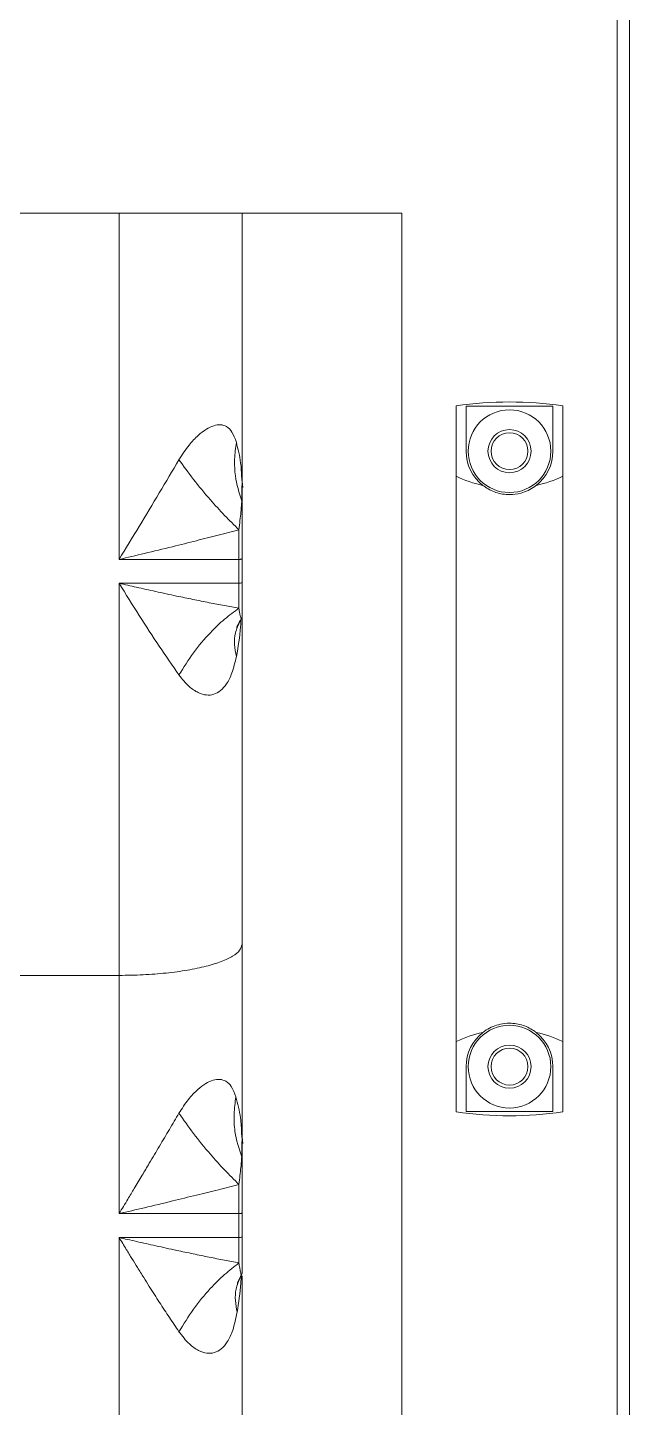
# Model space of a CAD drawing. Header units: millimetres. Extents: x 169 to 14583, y -399 to 10804.
# Drawn here: x 6949.4 to 7047.3, y 2366.4 to 2590.6 of the extents above; entities that cross this region are included whole.
import ezdxf

# ---------------------------------------------------------------- set-up
doc = ezdxf.new("R2010")
doc.units = ezdxf.units.MM
doc.header["$LTSCALE"] = 35

msp = doc.modelspace()

# ---------------------------------------------------------------- linework, layer by layer
at = {"color": 7, "linetype": 'Continuous', "lineweight": 18}
for p, q in [((7045.279, 1924.779), (7045.279, 3231.159)), ((7047.279, 3231.159), (7047.279, 1924.779)), ((6577.279, 2560.469), (7010.279, 2560.469)), ((6964.279, 2560.469), (6964.279, 2504.194)), ((6984.279, 2560.469), (6984.279, 2516.522)), ((7010.279, 1956.779), (7010.279, 2560.469)), ((7019.129, 2517.697), (7019.129, 2529.13)), ((7020.729, 2529.079), (7034.829, 2529.079)), ((7020.729, 2529.079), (7020.729, 2521.779)), ((7034.829, 2521.779), (7034.829, 2529.079)), ((7036.429, 2529.13), (7036.429, 2517.697)), ((7019.129, 2425.861), (7019.129, 2517.697)), ((7036.429, 2425.861), (7036.429, 2517.697)), ((6984.279, 2516.522), (6984.222, 2517.371)), ((6984.268, 2515.842), (6984.234, 2513.679)), ((6984.398, 2515.861), (6984.265, 2517.353)), ((6984.279, 2516.522), (6984.268, 2515.842)), ((6984.279, 2513.478), (6984.279, 2516.522)), ((6964.279, 2504.194), (6983.779, 2504.194)), ((6983.779, 2504.194), (6983.779, 2500.325)), ((6984.279, 2504.321), (6984.279, 2500.452)), ((6983.779, 2500.325), (6964.279, 2500.325)), ((6964.279, 2500.325), (6964.279, 2436.604)), ((6984.279, 2498.144), (6984.279, 2495.193)), ((6984.279, 2494.854), (6984.279, 2494.915)), ((6984.279, 2494.704), (6984.279, 2441.677)), ((6964.279, 2436.604), (6908.279, 2436.604)), ((7019.129, 2414.428), (7019.129, 2425.861)), ((7036.429, 2425.861), (7036.429, 2414.428)), ((7020.729, 2421.779), (7020.729, 2414.479)), ((7034.829, 2414.479), (7034.829, 2421.779)), ((7020.729, 2414.479), (7034.829, 2414.479)), ((6984.279, 2409.987), (6984.217, 2410.86)), ((6984.406, 2409.308), (6984.264, 2410.843)), ((6984.267, 2409.287), (6984.23, 2407.082)), ((6984.279, 2409.987), (6984.267, 2409.287)), ((6984.279, 2406.873), (6984.279, 2409.987)), ((6964.279, 2397.899), (6983.779, 2397.899)), ((6983.779, 2394.018), (6964.279, 2394.018)), ((6984.279, 2391.409), (6984.279, 2388.913)), ((6984.279, 2388.207), (6984.279, 2388.452))]:
    msp.add_line(p, q, dxfattribs=at)
for centre, radius in [((7027.779, 2521.779), 6.72), ((7027.779, 2521.779), 3.5), ((7027.779, 2521.779), 3), ((7027.779, 2421.779), 6.72), ((7027.779, 2421.779), 3.5), ((7027.779, 2421.779), 3)]:
    msp.add_circle(centre, radius, dxfattribs=at)
for centre, radius, start, end in [((7027.779, 2471.779), 58, 81.42303, 98.57697), ((7027.779, 2521.779), 7.05, 180, 231.98828), ((7027.779, 2521.779), 7.05, 308.01172, 0), ((6983.779, 2494.854), 0.5, 325.75268, 0), ((7027.779, 2421.779), 7.05, 128.01172, 180), ((7027.779, 2421.779), 7.05, 0, 51.98828), ((7027.779, 2471.779), 58, 261.42303, 278.57697), ((6983.779, 2388.207), 0.5, 329.85091, 0)]:
    msp.add_arc(centre, radius, start, end, dxfattribs=at)
for centre, start_param, end_param in [((7027.779, 2526.278), 4.0977463, 4.4187507), ((7027.779, 2526.278), 5.0060272, 5.3270317), ((7027.779, 2417.28), 1.8644346, 2.185439), ((7027.779, 2417.28), 0.9561536, 1.2771581)]:
    msp.add_ellipse(centre, major_axis=(15, 0), ratio=0.7002075, start_param=start_param, end_param=end_param, dxfattribs=at)
for points, knots in [([(6983.357, 2523.216), (6983.144, 2523.817), (6982.763, 2524.892), (6981.852, 2525.805), (6980.834, 2526.149), (6979.701, 2525.983), (6978.456, 2525.398), (6977.068, 2524.332), (6975.5, 2522.669), (6974.556, 2521.206), (6974.029, 2520.389)], [0, 0, 0, 0, 0.1677984, 0.30016, 0.4104897, 0.509361, 0.6079778, 0.713602, 0.8398485, 1, 1, 1, 1]), ([(6983.357, 2523.216), (6983.238, 2522.305), (6983, 2520.476), (6983.15, 2517.218), (6983.823, 2515.019), (6984.234, 2513.679)], [0, 0, 0, 0, 0.27915915, 0.56065225, 1, 1, 1, 1]), ([(6984.222, 2517.371), (6984.19, 2518.221), (6984.117, 2520.197), (6983.633, 2522.12), (6983.357, 2523.216)], [0, 0, 0, 0, 0.4302405, 1, 1, 1, 1]), ([(6974.029, 2520.389), (6972.96, 2518.591), (6970.808, 2514.97), (6967.554, 2509.535), (6965.373, 2505.978), (6964.279, 2504.194)], [0, 0, 0, 0, 0.3297078, 0.6638583, 1, 1, 1, 1]), ([(6974.029, 2520.389), (6974.788, 2519.329), (6976.32, 2517.192), (6978.9, 2514.107), (6981.417, 2511.339), (6982.997, 2509.778), (6983.779, 2509.005)], [0, 0, 0, 0, 0.2781469, 0.5611401, 0.78272, 1, 1, 1, 1]), ([(7032.12, 2516.224), (7032.038, 2516.162), (7031.309, 2515.608), (7029.877, 2514.929), (7027.665, 2514.627), (7025.539, 2514.971), (7024.141, 2515.687), (7023.502, 2516.175), (7023.437, 2516.224)], [0, 0, 0, 0, 0.0336648, 0.2995633, 0.5000047, 0.7369032, 0.9733008, 1, 1, 1, 1]), ([(6983.779, 2509.005), (6983.833, 2509.517), (6983.948, 2510.594), (6984.102, 2511.909), (6984.193, 2513.06), (6984.219, 2513.458), (6984.234, 2513.679)], [0, 0, 0, 0, 0.2230517, 0.4688607, 0.7051242, 1, 1, 1, 1]), ([(6984.234, 2513.679), (6984.248, 2513.643), (6984.274, 2513.578), (6984.277, 2513.509), (6984.279, 2513.478)], [0, 0, 0, 0, 0.5597749, 1, 1, 1, 1]), ([(6964.279, 2504.194), (6965.65, 2504.515), (6968.541, 2505.19), (6972.74, 2506.207), (6976.749, 2507.203), (6980.361, 2508.119), (6982.659, 2508.715), (6983.779, 2509.005)], [0, 0, 0, 0, 0.2104338, 0.4435225, 0.6445442, 0.8268871, 1, 1, 1, 1]), ([(6964.279, 2500.325), (6965.373, 2498.569), (6967.554, 2495.067), (6970.808, 2490.039), (6972.96, 2486.952), (6974.029, 2485.418)], [0, 0, 0, 0, 0.336136, 0.6702848, 1, 1, 1, 1]), ([(6983.779, 2496.25), (6982.993, 2496.393), (6981.383, 2496.687), (6978.887, 2497.171), (6976.292, 2497.692), (6973.392, 2498.296), (6970.323, 2498.959), (6967.203, 2499.653), (6965.216, 2500.11), (6964.279, 2500.325)], [0, 0, 0, 0, 0.1215853, 0.2491663, 0.3849462, 0.5211694, 0.6950728, 0.8562317, 1, 1, 1, 1]), ([(6984.279, 2494.989), (6984.279, 2494.955), (6984.279, 2494.822), (6984.279, 2495.757), (6984.279, 2497.685), (6984.279, 2499.53), (6984.279, 2500.452)], [0, 0, 0, 0, 0.1033654, 0.4022436, 0.7011218, 1, 1, 1, 1]), ([(6974.029, 2485.418), (6974.787, 2486.639), (6976.317, 2489.104), (6978.895, 2492.129), (6981.414, 2494.553), (6982.995, 2495.688), (6983.779, 2496.25)], [0, 0, 0, 0, 0.2776776, 0.5605627, 0.7823225, 1, 1, 1, 1]), ([(6983.779, 2496.25), (6983.799, 2496.112), (6983.854, 2495.744), (6983.974, 2495.146), (6984.11, 2494.618), (6984.159, 2494.581), (6984.184, 2494.562)], [0, 0, 0, 0, 0.1211005, 0.323286, 0.6592488, 1, 1, 1, 1]), ([(6983.357, 2488.406), (6983.239, 2489.061), (6983.002, 2490.371), (6983.119, 2492.361), (6983.673, 2493.564), (6983.968, 2494.205)], [0, 0, 0, 0, 0.3191075, 0.6375957, 1, 1, 1, 1]), ([(6983.357, 2488.406), (6983.65, 2490.007), (6984.024, 2492.053), (6984.098, 2494.134), (6984.114, 2494.587)], [0, 0, 0, 0, 0.78232128, 1, 1, 1, 1]), ([(6983.411, 2493.038), (6983.467, 2493.231), (6983.575, 2493.605), (6983.984, 2494.248), (6984.181, 2494.56)], [0, 0, 0, 0, 0.5155098, 1, 1, 1, 1]), ([(6974.029, 2485.418), (6974.556, 2484.757), (6975.499, 2483.575), (6977.072, 2482.514), (6978.458, 2482.083), (6979.713, 2482.202), (6980.839, 2482.815), (6981.858, 2483.989), (6982.763, 2485.847), (6983.144, 2487.488), (6983.357, 2488.406)], [0, 0, 0, 0, 0.1601632, 0.2864029, 0.392968, 0.4907135, 0.5915927, 0.699815, 0.8321821, 1, 1, 1, 1]), ([(6984.279, 2441.677), (6984.279, 2435.778), (6984.279, 2425.245), (6984.279, 2414.649), (6984.279, 2409.987)], [0, 0, 0, 0, 0.5599962, 1, 1, 1, 1]), ([(6964.279, 2436.604), (6964.279, 2429.404), (6964.279, 2416.546), (6964.279, 2403.597), (6964.279, 2397.899)], [0, 0, 0, 0, 0.559998, 1, 1, 1, 1]), ([(7023.437, 2427.334), (7023.624, 2427.471), (7024.464, 2428.087), (7025.943, 2428.684), (7028.021, 2428.91), (7030.019, 2428.587), (7031.416, 2427.871), (7032.055, 2427.383), (7032.12, 2427.334)], [0, 0, 0, 0, 0.0757609, 0.3406834, 0.5001527, 0.7369811, 0.9733087, 1, 1, 1, 1]), ([(6983.274, 2416.879), (6983.055, 2417.477), (6982.664, 2418.543), (6981.739, 2419.431), (6980.726, 2419.789), (6979.597, 2419.643), (6978.368, 2419.09), (6976.967, 2418.024), (6975.434, 2416.402), (6974.513, 2414.966), (6974.029, 2414.212)], [0, 0, 0, 0, 0.1674419, 0.2989758, 0.4093454, 0.5082169, 0.6085313, 0.712515, 0.8488712, 1, 1, 1, 1]), ([(6983.274, 2416.879), (6983.15, 2415.941), (6982.902, 2414.055), (6983.07, 2410.702), (6983.791, 2408.453), (6984.23, 2407.082)], [0, 0, 0, 0, 0.2791044, 0.5606946, 1, 1, 1, 1]), ([(6984.217, 2410.86), (6984.182, 2411.736), (6984.102, 2413.774), (6983.574, 2415.752), (6983.274, 2416.879)], [0, 0, 0, 0, 0.4299458, 1, 1, 1, 1]), ([(6974.029, 2414.212), (6973.509, 2413.339), (6972.455, 2411.566), (6970.842, 2408.849), (6969.366, 2406.366), (6967.992, 2404.062), (6966.832, 2402.126), (6965.579, 2400.041), (6964.758, 2398.688), (6964.279, 2397.899)], [0, 0, 0, 0, 0.1600219, 0.3248288, 0.4960377, 0.6141203, 0.7475662, 0.8526363, 1, 1, 1, 1]), ([(6974.029, 2414.212), (6974.786, 2413.123), (6976.313, 2410.925), (6978.894, 2407.781), (6981.414, 2404.978), (6982.996, 2403.412), (6983.779, 2402.637)], [0, 0, 0, 0, 0.27814396, 0.56118866, 0.78278271, 1, 1, 1, 1]), ([(6983.779, 2402.637), (6983.832, 2403.128), (6983.944, 2404.161), (6984.096, 2405.411), (6984.187, 2406.496), (6984.215, 2406.873), (6984.23, 2407.082)], [0, 0, 0, 0, 0.2243719, 0.4715291, 0.7075877, 1, 1, 1, 1]), ([(6984.23, 2407.082), (6984.245, 2407.044), (6984.273, 2406.977), (6984.277, 2406.905), (6984.279, 2406.873)], [0, 0, 0, 0, 0.5597541, 1, 1, 1, 1]), ([(6964.279, 2397.899), (6965.654, 2398.218), (6968.556, 2398.892), (6972.762, 2399.899), (6976.771, 2400.878), (6980.372, 2401.774), (6982.663, 2402.355), (6983.779, 2402.637)], [0, 0, 0, 0, 0.2110719, 0.4452486, 0.6456005, 0.8275162, 1, 1, 1, 1]), ([(6983.779, 2397.899), (6983.779, 2397.175), (6983.779, 2395.882), (6983.779, 2394.588), (6983.779, 2394.018)], [0, 0, 0, 0, 0.56, 1, 1, 1, 1]), ([(6984.279, 2398.006), (6984.279, 2397.282), (6984.279, 2395.988), (6984.279, 2394.693), (6984.279, 2394.124)], [0, 0, 0, 0, 0.5599999, 1, 1, 1, 1]), ([(6964.279, 2394.018), (6964.673, 2393.371), (6965.374, 2392.221), (6966.374, 2390.593), (6967.314, 2389.073), (6968.252, 2387.571), (6969.447, 2385.675), (6970.842, 2383.495), (6972.455, 2381.03), (6973.509, 2379.48), (6974.029, 2378.717)], [0, 0, 0, 0, 0.1213043, 0.2154981, 0.3076621, 0.4107362, 0.5039542, 0.6751859, 0.8399824, 1, 1, 1, 1]), ([(6983.779, 2389.878), (6982.996, 2390.028), (6981.391, 2390.333), (6978.902, 2390.831), (6976.319, 2391.362), (6973.419, 2391.976), (6970.347, 2392.646), (6967.213, 2393.345), (6965.219, 2393.802), (6964.279, 2394.018)], [0, 0, 0, 0, 0.1211664, 0.2482889, 0.3838826, 0.519021, 0.69409, 0.8556596, 1, 1, 1, 1]), ([(6984.279, 2388.242), (6984.279, 2388.247), (6984.279, 2388.259), (6984.279, 2388.622), (6984.279, 2389.269), (6984.279, 2390.199), (6984.279, 2391.348), (6984.279, 2392.665), (6984.279, 2393.638), (6984.279, 2394.124)], [0, 0, 0, 0, 0.1084101, 0.2570402, 0.4056068, 0.5541733, 0.7028034, 0.8514335, 1, 1, 1, 1]), ([(6974.029, 2378.717), (6974.784, 2379.949), (6976.31, 2382.438), (6978.889, 2385.546), (6981.41, 2388.069), (6982.994, 2389.279), (6983.779, 2389.878)], [0, 0, 0, 0, 0.2776423, 0.5605714, 0.7823579, 1, 1, 1, 1]), ([(6983.779, 2389.878), (6983.799, 2389.737), (6983.857, 2389.326), (6983.985, 2388.636), (6984.12, 2388.086), (6984.182, 2387.833), (6984.196, 2387.952), (6984.198, 2387.963)], [0, 0, 0, 0, 0.1072605, 0.3114686, 0.637564, 0.9637231, 1, 1, 1, 1]), ([(6983.478, 2381.867), (6983.729, 2383.442), (6984.044, 2385.419), (6984.122, 2387.421), (6984.137, 2387.828)], [0, 0, 0, 0, 0.7968057, 1, 1, 1, 1]), ([(6983.479, 2386.358), (6983.527, 2386.554), (6983.62, 2386.932), (6984.006, 2387.605), (6984.193, 2387.93)], [0, 0, 0, 0, 0.5158981, 1, 1, 1, 1]), ([(6984.279, 2387.785), (6984.279, 2377.419), (6984.279, 2355.483), (6984.279, 2324.206), (6984.279, 2294.109), (6984.279, 2275.647), (6984.279, 2266.415)], [0, 0, 0, 0, 0.258374, 0.5467547, 0.7733512, 1, 1, 1, 1]), ([(6983.478, 2381.867), (6983.363, 2382.506), (6983.134, 2383.782), (6983.228, 2385.734), (6983.731, 2386.934), (6983.999, 2387.572)], [0, 0, 0, 0, 0.3195056, 0.6379911, 1, 1, 1, 1]), ([(6974.029, 2378.717), (6974.567, 2378.004), (6975.519, 2376.744), (6977.135, 2375.625), (6978.536, 2375.139), (6979.817, 2375.236), (6980.964, 2375.855), (6981.997, 2377.096), (6982.905, 2379.085), (6983.272, 2380.865), (6983.478, 2381.867)], [0, 0, 0, 0, 0.1577271, 0.2789165, 0.3818941, 0.477053, 0.5787531, 0.6868231, 0.8238912, 1, 1, 1, 1])]:
    msp.add_open_spline(points, degree=3, knots=knots, dxfattribs=at)
for points in [[(6984.279, 2504.321), (6984.279, 2505.3), (6984.279, 2507.257), (6984.279, 2510.1), (6984.279, 2512.394), (6984.279, 2513.117), (6984.279, 2513.478)], [(6983.779, 2509.005), (6983.779, 2508.213), (6983.779, 2506.627), (6983.779, 2505.005), (6983.779, 2504.194)], [(6983.779, 2504.194), (6983.844, 2504.196), (6983.975, 2504.2), (6984.14, 2504.229), (6984.256, 2504.271), (6984.271, 2504.305), (6984.279, 2504.321)], [(6984.279, 2500.452), (6984.271, 2500.435), (6984.256, 2500.402), (6984.14, 2500.36), (6983.975, 2500.331), (6983.844, 2500.327), (6983.779, 2500.325)], [(6983.779, 2500.325), (6983.779, 2499.547), (6983.779, 2497.991), (6983.779, 2496.83), (6983.779, 2496.25)], [(6984.279, 2441.677), (6984.204, 2441.345), (6984.055, 2440.681), (6982.866, 2439.723), (6981.018, 2438.84), (6978.511, 2438.067), (6975.462, 2437.431), (6971.982, 2436.962), (6968.206, 2436.661), (6965.588, 2436.623), (6964.279, 2436.604)], [(6984.279, 2398.006), (6984.279, 2398.964), (6984.279, 2400.879), (6984.279, 2403.621), (6984.279, 2405.825), (6984.279, 2406.524), (6984.279, 2406.873)], [(6983.779, 2402.637), (6983.779, 2401.863), (6983.779, 2400.314), (6983.779, 2398.704), (6983.779, 2397.899)], [(6983.779, 2397.899), (6983.844, 2397.9), (6983.975, 2397.904), (6984.14, 2397.929), (6984.256, 2397.964), (6984.271, 2397.992), (6984.279, 2398.006)], [(6964.279, 2394.018), (6964.279, 2383.442), (6964.279, 2362.29), (6964.279, 2330.315), (6964.279, 2298.201), (6964.279, 2265.962), (6964.279, 2233.636), (6964.279, 2201.258), (6964.279, 2168.858), (6964.279, 2147.276), (6964.279, 2136.485)], [(6984.279, 2394.124), (6984.271, 2394.11), (6984.256, 2394.082), (6984.14, 2394.047), (6983.975, 2394.023), (6983.844, 2394.02), (6983.779, 2394.018)], [(6983.779, 2394.018), (6983.779, 2393.239), (6983.779, 2391.682), (6983.779, 2390.479), (6983.779, 2389.878)]]:
    msp.add_open_spline(points, degree=3, dxfattribs=at)

doc.saveas('drawing.dxf')
